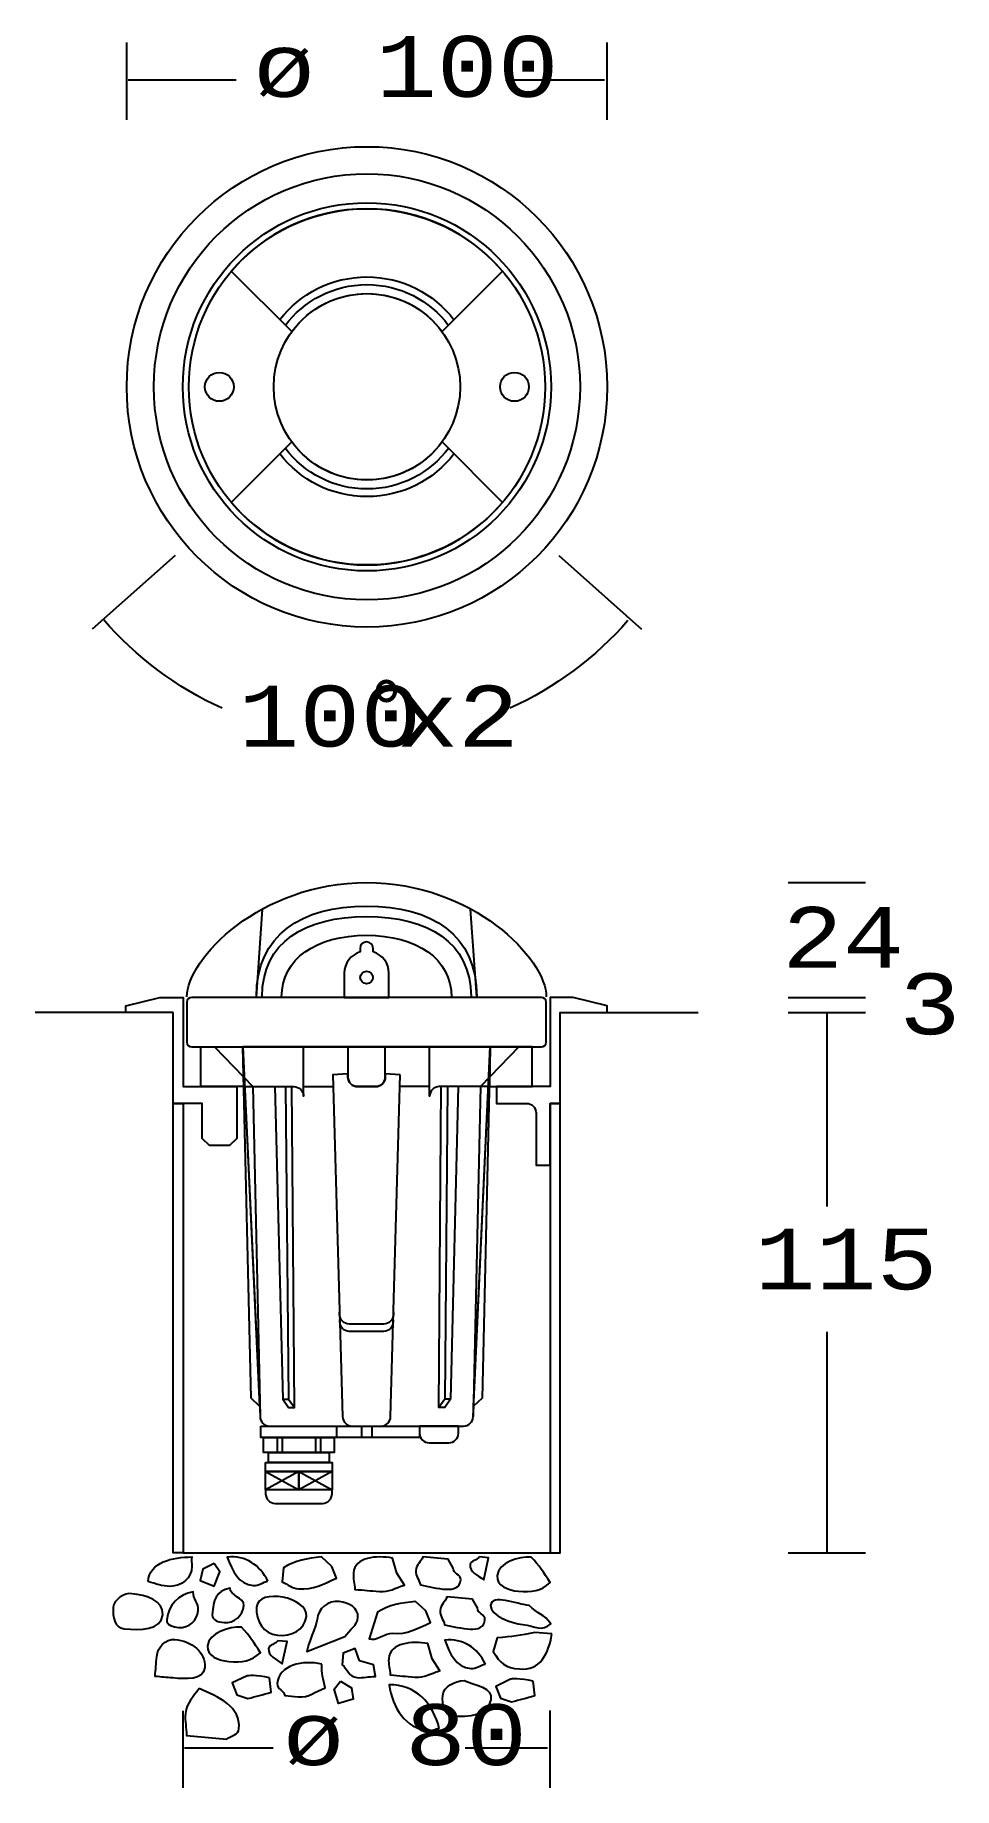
# Model space of a CAD drawing. Extents: x 19 to 142, y 43 to 278.
import ezdxf

# ---------------------------------------------------------------- set-up
doc = ezdxf.new("R2010")
doc.units = 0
doc.layers.add('LIVELLO_1', color=160, linetype='Continuous')
doc.styles.add('STD', font='txt')

# ---------------------------------------------------------------- blocks, each defined once
blk = doc.blocks.new('AI9-BLK2')
at = {"layer": 'LIVELLO_1', "color": 7}
for points in [[(-15.87, 11.15), (-17.39, 10.39), (-17.77, 8.88), (-15.87, 8.13), (-15.11, 10.02)], [(1.1, -4.63), (2.55, -5.51), (2.79, -7.05), (0.83, -7.64), (0.24, -5.69)]]:
    blk.add_lwpolyline(points, close=True, dxfattribs=at)
for points, knots in [([(-24.75, 8.75), (-23.64, 8.42), (-22.92, 8.09), (-21.75, 8.09), (-20.2, 8.09), (-18.87, 9.24), (-18.87, 10.78), (-18.87, 11.27), (-18.93, 11.55), (-18.87, 12.04), (-21.48, 12.04), (-24.53, 11.33), (-24.75, 8.75)], [0, 0, 0, 0, 1, 1, 1, 2, 2, 2, 3, 3, 3, 4, 4, 4, 4]), ([(-8.66, 8.79), (-9.34, 8.66), (-9.86, 8.13), (-10.62, 8.2), (-12.61, 8.37), (-13.41, 10.15), (-14.11, 12.01), (-11.7, 12.27), (-9.71, 10.96), (-8.66, 8.79)], [0, 0, 0, 0, 1, 1, 1, 2, 2, 2, 3, 3, 3, 3]), ([(-0.07, 10.78), (-0.07, 10.78), (0.56, 9.21), (0.56, 9.21), (-1.23, 8.42), (-2.55, 7.59), (-4.54, 7.76), (-5.49, 7.84), (-5.93, 8.35), (-6.76, 8.71), (-6.76, 8.71), (-6.59, 10.59), (-6.59, 10.59), (-4.97, 11.58), (-3.42, 11.83), (-1.49, 12.04), (-1.49, 12.04), (-0.07, 10.78), (-0.07, 10.78)], [0, 0, 0, 0, 1, 1, 1, 2, 2, 2, 3, 3, 3, 4, 4, 4, 5, 5, 5, 6, 6, 6, 6]), ([(8.64, 9.85), (8.64, 9.85), (9.65, 8.25), (9.65, 8.25), (8.38, 7.88), (7.65, 7.28), (6.33, 7.4), (5, 7.51), (4.33, 7.57), (3, 7.69), (2.98, 8.54), (2.74, 9.04), (2.82, 9.88), (3.01, 12.05), (5.89, 12.27), (8.06, 11.89), (8.06, 11.89), (8.64, 9.85), (8.64, 9.85)], [0, 0, 0, 0, 1, 1, 1, 2, 2, 2, 3, 3, 3, 4, 4, 4, 5, 5, 5, 6, 6, 6, 6]), ([(16.21, 10.55), (16.14, 9.8), (17.28, 9.7), (17.21, 8.95), (17.03, 6.88), (13.87, 7.91), (11.8, 8.28), (11.67, 8.95), (11.14, 9.47), (11.21, 10.23), (11.27, 10.98), (11.88, 11.4), (12.13, 12.04), (12.13, 12.04), (15.55, 11.75), (15.55, 11.75), (15.55, 11.75), (16.21, 10.55), (16.21, 10.55)], [0, 0, 0, 0, 1, 1, 1, 2, 2, 2, 3, 3, 3, 4, 4, 4, 5, 5, 5, 6, 6, 6, 6]), ([(19.72, 12.04), (19.72, 12.04), (20.95, 11.93), (20.95, 11.93), (20.95, 11.93), (20.3, 8.96), (20.3, 8.96), (19.5, 9.6), (18.39, 9.98), (18.48, 11.01), (18.53, 11.58), (19.49, 11.59), (19.72, 12.04)], [0, 0, 0, 0, 1, 1, 1, 2, 2, 2, 3, 3, 3, 4, 4, 4, 4]), ([(26.66, 12.03), (27.78, 10.88), (28.31, 9.95), (29.2, 8.61), (27.98, 7.45), (26.69, 7.28), (24.97, 7.43), (23.59, 7.55), (21.98, 8.19), (22.1, 9.55), (22.25, 11.2), (25, 12.17), (26.66, 12.03)], [0, 0, 0, 0, 1, 1, 1, 2, 2, 2, 3, 3, 3, 4, 4, 4, 4]), ([(-26.92, 7.11), (-25, 6.89), (-22.61, 6.19), (-22.78, 4.27), (-22.97, 2.14), (-25.8, 2.22), (-27.95, 2.4), (-29.22, 2.51), (-29.53, 4.03), (-29.42, 5.29), (-29.34, 6.27), (-27.91, 7.25), (-26.92, 7.11)], [0, 0, 0, 0, 1, 1, 1, 2, 2, 2, 3, 3, 3, 4, 4, 4, 4]), ([(-18, 4.87), (-18.12, 3.51), (-19.26, 2.45), (-20.65, 2.57), (-21.37, 2.63), (-22.29, 2.87), (-22.23, 3.58), (-22.05, 5.61), (-20.65, 6.98), (-18.67, 7.36), (-18.75, 6.37), (-17.91, 5.86), (-18, 4.87)], [0, 0, 0, 0, 1, 1, 1, 2, 2, 2, 3, 3, 3, 4, 4, 4, 4]), ([(-11.9, 5.54), (-12.02, 4.17), (-13.17, 3.11), (-14.55, 3.23), (-15.27, 3.3), (-16.19, 3.54), (-16.13, 4.25), (-15.95, 6.28), (-15.71, 7.46), (-13.72, 7.84), (-13.81, 6.85), (-11.81, 6.53), (-11.9, 5.54)], [0, 0, 0, 0, 1, 1, 1, 2, 2, 2, 3, 3, 3, 4, 4, 4, 4]), ([(-3.5, 4.05), (-3.66, 2.24), (-5.57, 1.36), (-7.39, 1.52), (-9.22, 1.68), (-10.34, 3.49), (-10.18, 5.29), (-9.95, 7.92), (-3.27, 6.68), (-3.5, 4.05)], [0, 0, 0, 0, 1, 1, 1, 2, 2, 2, 3, 3, 3, 3]), ([(26.39, 5.53), (27.51, 4.38), (28.42, 4.42), (29.3, 3.08), (28.09, 1.92), (27.24, 2.82), (25.53, 2.97), (24.15, 3.09), (21.11, 4.16), (21.23, 5.53), (21.37, 7.17), (24.73, 5.67), (26.39, 5.53)], [0, 0, 0, 0, 1, 1, 1, 2, 2, 2, 3, 3, 3, 4, 4, 4, 4]), ([(3.42, 3.95), (3.31, 2.72), (2.32, 2.34), (1.66, 1.35), (1.66, 1.35), (-3.44, -0.65), (-3.44, -0.65), (-3.37, 0.1), (-2.13, 2.91), (-2.06, 3.66), (-1.93, 5.17), (-0.59, 6.19), (0.92, 6.06), (2.16, 5.95), (3.52, 5.17), (3.42, 3.95)], [0, 0, 0, 0, 1, 1, 1, 2, 2, 2, 3, 3, 3, 4, 4, 4, 5, 5, 5, 5]), ([(12.55, 4.81), (12.55, 4.81), (13.17, 3.24), (13.17, 3.24), (11.38, 2.44), (10.06, 1.61), (8.07, 1.79), (7.12, 1.87), (5.75, 0.69), (4.92, 1.05), (4.92, 1.05), (6.03, 4.62), (6.03, 4.62), (7.65, 5.61), (9.2, 5.86), (11.13, 6.07), (11.13, 6.07), (12.55, 4.81), (12.55, 4.81)], [0, 0, 0, 0, 1, 1, 1, 2, 2, 2, 3, 3, 3, 4, 4, 4, 5, 5, 5, 6, 6, 6, 6]), ([(19.46, 5.2), (19.4, 4.45), (20.53, 4.35), (20.47, 3.6), (20.28, 1.53), (17.13, 2.56), (15.05, 2.93), (14.92, 3.6), (14.39, 4.12), (14.46, 4.87), (14.53, 5.63), (15.14, 6.05), (15.39, 6.69), (15.39, 6.69), (18.8, 6.39), (18.8, 6.39), (18.8, 6.39), (19.46, 5.2), (19.46, 5.2)], [0, 0, 0, 0, 1, 1, 1, 2, 2, 2, 3, 3, 3, 4, 4, 4, 5, 5, 5, 6, 6, 6, 6]), ([(-12.21, 2.61), (-11.09, 1.46), (-10.56, 0.53), (-9.67, -0.81), (-10.89, -1.98), (-12.18, -2.14), (-13.9, -1.99), (-15.28, -1.87), (-16.89, -1.24), (-16.77, 0.13), (-16.62, 1.78), (-13.87, 2.75), (-12.21, 2.61)], [0, 0, 0, 0, 1, 1, 1, 2, 2, 2, 3, 3, 3, 4, 4, 4, 4]), ([(-21.15, 0.96), (-22.42, 1.07), (-23.46, -0.06), (-23.57, -1.31), (-23.66, -2.35), (-23.72, -2.96), (-23.81, -4), (-22.87, -4.08), (-22.37, -4.12), (-21.43, -4.2), (-19.67, -4.36), (-17.29, -4.56), (-17.14, -2.81), (-16.95, -0.68), (-18.99, 0.77), (-21.15, 0.96)], [0, 0, 0, 0, 1, 1, 1, 2, 2, 2, 3, 3, 3, 4, 4, 4, 5, 5, 5, 5]), ([(-7.33, 0.78), (-7.33, 0.78), (-6.09, 0.67), (-6.09, 0.67), (-6.09, 0.67), (-6.74, -2.3), (-6.74, -2.3), (-7.54, -1.67), (-8.66, -1.28), (-8.57, -0.25), (-8.52, 0.31), (-7.56, 0.33), (-7.33, 0.78)], [0, 0, 0, 0, 1, 1, 1, 2, 2, 2, 3, 3, 3, 4, 4, 4, 4]), ([(13.39, -1.63), (13.39, -1.63), (14.39, -3.24), (14.39, -3.24), (13.12, -3.6), (12.39, -4.2), (11.07, -4.09), (9.74, -3.97), (9.07, -3.91), (7.75, -3.8), (7.72, -2.94), (7.48, -2.45), (7.56, -1.6), (7.75, 0.56), (10.64, 0.78), (12.8, 0.41), (12.8, 0.41), (13.39, -1.63), (13.39, -1.63)], [0, 0, 0, 0, 1, 1, 1, 2, 2, 2, 3, 3, 3, 4, 4, 4, 5, 5, 5, 6, 6, 6, 6]), ([(20.52, -2.34), (19.84, -2.47), (19.31, -2.99), (18.55, -2.93), (16.56, -2.76), (15.76, -0.98), (15.07, 0.88), (17.48, 1.15), (19.47, -0.16), (20.52, -2.34)], [0, 0, 0, 0, 1, 1, 1, 2, 2, 2, 3, 3, 3, 3]), ([(29.44, 1.7), (29.01, -1.01), (27.85, -3.24), (25.1, -3), (23.2, -2.84), (22.49, -2.25), (21.58, -0.65), (21.58, -0.65), (22.12, 1.2), (22.12, 1.2), (24.14, 1.31), (25.21, 1.5), (27.16, 1.9), (27.16, 1.9), (29.44, 1.7), (29.44, 1.7)], [0, 0, 0, 0, 1, 1, 1, 2, 2, 2, 3, 3, 3, 4, 4, 4, 5, 5, 5, 5]), ([(-1.44, -2.36), (-1.46, -3.59), (-1.24, -4.36), (-0.96, -5.53), (-2.44, -6.06), (-3.08, -6.86), (-4.6, -6.73), (-5.27, -6.67), (-5.74, -6.63), (-6.41, -6.57), (-6.44, -5.91), (-7.48, -5.72), (-7.41, -4.97), (-7.19, -2.43), (-3.97, -1.76), (-1.44, -2.36)], [0, 0, 0, 0, 1, 1, 1, 2, 2, 2, 3, 3, 3, 4, 4, 4, 5, 5, 5, 5]), ([(3.65, -1.91), (3.65, -1.91), (5.52, -2.45), (5.52, -2.45), (5.52, -2.45), (5.76, -3.99), (5.76, -3.99), (4.81, -4), (4.21, -4.23), (3.26, -4.15), (2.22, -4.06), (2.02, -3), (1.31, -2.46), (1.31, -2.46), (1.45, -0.87), (1.45, -0.87), (1.45, -0.87), (3.03, -0.24), (3.03, -0.24), (3.03, -0.24), (3.65, -1.91), (3.65, -1.91)], [0, 0, 0, 0, 1, 1, 1, 2, 2, 2, 3, 3, 3, 4, 4, 4, 5, 5, 5, 6, 6, 6, 7, 7, 7, 7]), ([(-8.43, -4.18), (-8.43, -4.18), (-8.21, -6.09), (-8.21, -6.09), (-9.39, -6.47), (-10.18, -6.68), (-11.35, -6.96), (-11.35, -6.96), (-12.83, -6.45), (-12.83, -6.45), (-12.83, -6.45), (-13.46, -4.88), (-13.46, -4.88), (-13.46, -4.88), (-11.46, -3.92), (-11.46, -3.92), (-11.46, -3.92), (-10.21, -3.74), (-8.43, -4.18)], [0, 0, 0, 0, 1, 1, 1, 2, 2, 2, 3, 3, 3, 4, 4, 4, 5, 5, 5, 6, 6, 6, 6]), ([(17.67, -4.53), (16.41, -4.7), (14.93, -5.24), (14.81, -6.56), (14.71, -7.68), (14.96, -9.22), (16.1, -9.32), (18.28, -9.51), (20.79, -9.25), (21.26, -7.12), (21.6, -5.44), (19.13, -5.22), (17.67, -4.53)], [0, 0, 0, 0, 1, 1, 1, 2, 2, 2, 3, 3, 3, 4, 4, 4, 4]), ([(26.94, -4.63), (26.94, -4.63), (27.16, -6.54), (27.16, -6.54), (25.97, -6.91), (25.19, -7.13), (24.02, -7.4), (24.02, -7.4), (22.53, -6.9), (22.53, -6.9), (22.53, -6.9), (21.91, -5.33), (21.91, -5.33), (21.91, -5.33), (23.91, -4.36), (23.91, -4.36), (23.91, -4.36), (25.16, -4.19), (26.94, -4.63)], [0, 0, 0, 0, 1, 1, 1, 2, 2, 2, 3, 3, 3, 4, 4, 4, 5, 5, 5, 6, 6, 6, 6]), ([(-17.9, -5.63), (-15.22, -6.72), (-12.28, -8.11), (-12.54, -11.03), (-12.61, -11.87), (-13.57, -11.88), (-14.19, -12.4), (-14.19, -12.4), (-19.6, -11.93), (-19.6, -11.93), (-19.59, -10.79), (-19.82, -10.11), (-19.72, -8.98), (-19.59, -7.48), (-18.67, -6.8), (-17.9, -5.63)], [0, 0, 0, 0, 1, 1, 1, 2, 2, 2, 3, 3, 3, 4, 4, 4, 5, 5, 5, 5]), ([(14.34, -11.02), (13.77, -10.97), (13.45, -11.32), (12.88, -11.28), (9.75, -11), (8.08, -8.21), (7.59, -5.13), (11.13, -5.06), (13.5, -7.54), (14.34, -11.02)], [0, 0, 0, 0, 1, 1, 1, 2, 2, 2, 3, 3, 3, 3])]:
    blk.add_open_spline(points, degree=3, knots=knots, dxfattribs=at)
blk = doc.blocks.new('AI9-BLK1')
at = {"layer": 'LIVELLO_1', "color": 7}
for p, q in [((-47.48, 106.11), (-47.48, 116.49)), ((17, 106.12), (17, 116.49)), ((-32.79, 111.45), (-47.29, 111.45)), ((16.63, 111.45), (3.37, 111.45)), ((-40.99, 47.63), (-52.11, 37.75)), ((10.5, 47.63), (21.62, 37.75)), ((41.28, 3.72), (51.65, 3.72)), ((-30.08, -11.63), (-29.24, 0.13)), ((-0.5, -11.63), (-1.34, 0.13)), ((41.28, -11.7), (51.65, -11.7)), ((-41.25, -13.73), (-59.77, -13.73)), ((10.67, -13.73), (29.2, -13.73)), ((41.28, -13.73), (51.65, -13.73)), ((46.47, -13.73), (46.47, -39.76)), ((-23.75, -23.68), (-19.78, -23.68)), ((-6.83, -23.68), (-10.8, -23.68)), ((46.47, -56.61), (46.47, -86.26)), ((-26.54, -65.62), (-25.77, -65.62)), ((-4.03, -65.62), (-4.8, -65.62)), ((-19.33, -69.25), (-19.33, -70.77)), ((-15.95, -69.25), (-15.95, -70.77)), ((-14.59, -69.25), (-14.59, -70.77)), ((-27.29, -70.77), (-27.29, -72.8)), ((-26.6, -70.77), (-26.6, -72.8)), ((-22.16, -70.77), (-22.16, -72.8)), ((-21.48, -70.77), (-21.48, -72.8)), ((-24.38, -75.36), (-28.84, -77.79)), ((-28.84, -75.36), (-24.38, -77.79)), ((-24.38, -75.36), (-19.92, -77.79)), ((-19.92, -75.36), (-24.38, -77.79)), ((-39.92, -86.26), (9.35, -86.26)), ((41.28, -86.26), (51.65, -86.26)), ((-39.92, -117.82), (-39.92, -107.45)), ((9.35, -117.81), (9.35, -107.44)), ((-27.83, -112.49), (-39.73, -112.49)), ((8.98, -112.49), (-2.04, -112.49))]:
    blk.add_line(p, q, dxfattribs=at)
for points in [[(-41.25, -13.73), (-47.58, -13.73), (-47.58, -12.81), (-43.02, -11.69), (-39.92, -11.69), (-39.92, -23.68), (-32.71, -23.68), (-32.71, -30.63), (-33.68, -31.6), (-36.36, -31.6), (-37.33, -30.63), (-37.33, -25.92), (-41.25, -25.92)], [(-37.52, -18.35), (-31.89, -18.35), (-31.76, -23.68), (-37.52, -23.68)], [(-31.89, -18.35), (-29.64, -66.57), (-30.78, -65.48)], [(1.31, -18.35), (0.21, -65.48), (-0.93, -66.57)], [(6.94, -18.35), (1.31, -18.35), (1.19, -23.68), (6.94, -23.68)], [(-41.25, -25.92), (-39.92, -25.92), (-39.92, -86.26), (-41.25, -86.26)], [(10.67, -25.92), (9.35, -25.92), (9.35, -86.26), (10.67, -86.26)], [(-29.48, -69.25), (-8.19, -69.25), (-8.19, -70.77), (-29.48, -70.77)], [(-29.12, -70.77), (-19.64, -70.77), (-19.64, -72.8), (-29.12, -72.8)], [(-28.45, -72.8), (-20.31, -72.8), (-20.31, -74.14), (-28.45, -74.14)], [(-28.84, -74.14), (-19.92, -74.14), (-19.92, -75.36), (-28.84, -75.36)], [(-28.84, -75.36), (-24.38, -75.36), (-24.38, -77.79), (-28.84, -77.79)], [(-24.38, -75.36), (-19.92, -75.36), (-19.92, -77.79), (-24.38, -77.79)]]:
    blk.add_lwpolyline(points, close=True, dxfattribs=at)
for points in [[(-35.69, -18.35), (-30.56, -23.68), (-29.58, -67.96)], [(5.12, -18.35), (-0.02, -23.68), (-0.99, -67.96)], [(-27.59, -23.68), (-26.54, -65.62), (-25.76, -66.74), (-24.96, -66.74), (-25.31, -23.68)], [(-26.15, -23.68), (-25.77, -65.62), (-24.96, -66.74)], [(-4.43, -23.68), (-4.8, -65.62), (-5.61, -66.74)], [(-2.99, -23.68), (-4.03, -65.62), (-4.81, -66.74), (-5.61, -66.74), (-5.27, -23.68)]]:
    blk.add_lwpolyline(points, dxfattribs=at)
for centre, radius in [((-15.24, 70.26), 32.24), ((-15.24, 70.26), 28.59), ((-15.24, 70.26), 24.71), ((-15.24, 70.26), 23.91), ((-15.24, 70.26), 12.51), ((-35.05, 70.26), 1.94), ((4.56, 70.26), 1.94), ((-15.29, -9.03), 0.844)]:
    blk.add_circle(centre, radius, dxfattribs=at)
for points, knots in [([(2.95, 85.78), (2.95, 85.78), (-5.16, 77.67), (-5.16, 77.67), (-7.44, 80.77), (-11.1, 82.77), (-15.24, 82.77), (-19.38, 82.77), (-23.05, 80.77), (-25.33, 77.67), (-25.33, 77.67), (-33.44, 85.78), (-33.44, 85.78), (-29.05, 90.92), (-22.53, 94.17), (-15.24, 94.17), (-7.96, 94.17), (-1.43, 90.92), (2.95, 85.78)], [0, 0, 0, 0, 1, 1, 1, 2, 2, 2, 3, 3, 3, 4, 4, 4, 5, 5, 5, 6, 6, 6, 6]), ([(-26.93, 79.28), (-24.23, 82.77), (-19.99, 85.01), (-15.24, 85.01), (-10.49, 85.01), (-6.26, 82.77), (-3.56, 79.27)], [0, 0, 0, 0, 1, 1, 1, 2, 2, 2, 2]), ([(-26.23, 78.49), (-23.73, 81.82), (-19.73, 83.98), (-15.24, 83.98), (-10.79, 83.98), (-6.82, 81.85), (-4.32, 78.56)], [0, 0, 0, 0, 1, 1, 1, 2, 2, 2, 2]), ([(-33.44, 54.75), (-33.44, 54.75), (-25.33, 62.86), (-25.33, 62.86), (-23.05, 59.76), (-19.38, 57.76), (-15.24, 57.76), (-11.1, 57.76), (-7.44, 59.76), (-5.16, 62.86), (-5.16, 62.86), (2.95, 54.75), (2.95, 54.75), (-1.43, 49.61), (-7.96, 46.35), (-15.24, 46.35), (-22.53, 46.35), (-29.05, 49.61), (-33.44, 54.75)], [0, 0, 0, 0, 1, 1, 1, 2, 2, 2, 3, 3, 3, 4, 4, 4, 5, 5, 5, 6, 6, 6, 6]), ([(-3.56, 61.25), (-6.26, 57.76), (-10.49, 55.52), (-15.24, 55.52), (-20, 55.52), (-24.22, 57.76), (-26.92, 61.26)], [0, 0, 0, 0, 1, 1, 1, 2, 2, 2, 2]), ([(-4.26, 62.04), (-6.76, 58.71), (-10.75, 56.55), (-15.24, 56.55), (-19.7, 56.55), (-23.66, 58.68), (-26.17, 61.97)], [0, 0, 0, 0, 1, 1, 1, 2, 2, 2, 2]), ([(-39.4, -11.63), (-39.4, -6.5), (-29.55, 3.72), (-15.29, 3.72), (-1.03, 3.72), (8.82, -6.5), (8.82, -11.63)], [0, 0, 0, 0, 1, 1, 1, 2, 2, 2, 2]), ([(-30.08, -11.63), (-30.08, -3.26), (-24.04, 0.56), (-15.29, 0.56), (-6.54, 0.56), (-0.5, -3.26), (-0.5, -11.63)], [0, 0, 0, 0, 1, 1, 1, 2, 2, 2, 2]), ([(-29.31, -11.64), (-29.31, -4.24), (-23.52, -0.85), (-15.3, -0.85), (-7.08, -0.85), (-1.27, -4.24), (-1.27, -11.64)], [0, 0, 0, 0, 1, 1, 1, 2, 2, 2, 2]), ([(-26.69, -11.65), (-26.69, -6.5), (-22.04, -3.36), (-15.32, -3.36), (-8.59, -3.36), (-3.89, -6.5), (-3.89, -11.65)], [0, 0, 0, 0, 1, 1, 1, 2, 2, 2, 2]), ([(-14.41, -5.6), (-13.18, -5.97), (-12.29, -7.11), (-12.29, -8.46), (-12.29, -8.46), (-12.29, -11.7), (-12.29, -11.7), (-12.29, -11.7), (-18.29, -11.7), (-18.29, -11.7), (-18.29, -11.7), (-18.29, -8.46), (-18.29, -8.46), (-18.29, -7.11), (-17.4, -5.97), (-16.17, -5.6), (-16.17, -5.6), (-16.17, -5.12), (-16.17, -5.12), (-16.17, -4.64), (-15.78, -4.24), (-15.29, -4.24), (-14.81, -4.24), (-14.41, -4.64), (-14.41, -5.12), (-14.41, -5.12), (-14.41, -5.6), (-14.41, -5.6)], [0, 0, 0, 0, 1, 1, 1, 2, 2, 2, 3, 3, 3, 4, 4, 4, 5, 5, 5, 6, 6, 6, 7, 7, 7, 8, 8, 8, 9, 9, 9, 9]), ([(-38.75, -11.69), (-38.75, -11.69), (8.18, -11.69), (8.18, -11.69), (8.53, -11.69), (8.82, -11.98), (8.82, -12.34), (8.82, -12.34), (8.82, -17.7), (8.82, -17.7), (8.82, -18.06), (8.53, -18.35), (8.18, -18.35), (8.18, -18.35), (-38.75, -18.35), (-38.75, -18.35), (-39.11, -18.35), (-39.4, -18.06), (-39.4, -17.7), (-39.4, -17.7), (-39.4, -12.34), (-39.4, -12.34), (-39.4, -11.98), (-39.11, -11.69), (-38.75, -11.69)], [0, 0, 0, 0, 1, 1, 1, 2, 2, 2, 3, 3, 3, 4, 4, 4, 5, 5, 5, 6, 6, 6, 7, 7, 7, 8, 8, 8, 8]), ([(6.16, -25.92), (6.16, -25.92), (2.13, -25.92), (2.13, -25.92), (2.13, -25.92), (2.13, -23.68), (2.13, -23.68), (2.13, -23.68), (9.35, -23.68), (9.35, -23.68), (9.35, -23.68), (9.35, -11.69), (9.35, -11.69), (9.35, -11.69), (12.44, -11.69), (12.44, -11.69), (12.44, -11.69), (17.01, -12.81), (17.01, -12.81), (17.01, -12.81), (17.01, -13.73), (17.01, -13.73), (17.01, -13.73), (10.67, -13.73), (10.67, -13.73), (10.67, -13.73), (10.67, -25.92), (10.67, -25.92), (10.67, -25.92), (9.35, -25.92), (9.35, -25.92), (9.35, -25.92), (9.35, -34.21), (9.35, -34.21), (9.35, -34.21), (7.45, -34.21), (7.45, -34.21), (7.45, -34.21), (7.45, -27.21), (7.45, -27.21), (7.45, -26.5), (6.87, -25.92), (6.16, -25.92)], [0, 0, 0, 0, 1, 1, 1, 2, 2, 2, 3, 3, 3, 4, 4, 4, 5, 5, 5, 6, 6, 6, 7, 7, 7, 8, 8, 8, 9, 9, 9, 10, 10, 10, 11, 11, 11, 12, 12, 12, 13, 13, 13, 14, 14, 14, 14]), ([(-31.89, -18.35), (-31.89, -18.35), (-23.75, -18.35), (-23.75, -18.35), (-23.75, -18.35), (-23.75, -24.97), (-23.75, -24.97), (-23.75, -24.26), (-24.33, -23.68), (-25.04, -23.68), (-25.04, -23.68), (-31.76, -23.68), (-31.76, -23.68), (-31.76, -23.68), (-31.89, -18.35), (-31.89, -18.35)], [0, 0, 0, 0, 1, 1, 1, 2, 2, 2, 3, 3, 3, 4, 4, 4, 5, 5, 5, 5]), ([(-28.29, -69.25), (-29, -69.25), (-29.58, -68.67), (-29.58, -67.96), (-29.58, -67.96), (-31.89, -18.35), (-31.89, -18.35), (-31.89, -18.35), (1.31, -18.35), (1.31, -18.35), (1.31, -18.35), (-0.99, -67.96), (-0.99, -67.96), (-0.99, -68.67), (-1.57, -69.25), (-2.29, -69.25), (-2.29, -69.25), (-28.29, -69.25), (-28.29, -69.25)], [0, 0, 0, 0, 1, 1, 1, 2, 2, 2, 3, 3, 3, 4, 4, 4, 5, 5, 5, 6, 6, 6, 6]), ([(-12.79, -18.35), (-12.79, -18.35), (-12.79, -22.39), (-12.79, -22.39), (-12.79, -23.1), (-13.37, -23.68), (-14.08, -23.68), (-14.08, -23.68), (-16.49, -23.68), (-16.49, -23.68), (-17.21, -23.68), (-17.79, -23.1), (-17.79, -22.39), (-17.79, -22.39), (-17.79, -18.35), (-17.79, -18.35), (-17.79, -18.35), (-12.79, -18.35), (-12.79, -18.35)], [0, 0, 0, 0, 1, 1, 1, 2, 2, 2, 3, 3, 3, 4, 4, 4, 5, 5, 5, 6, 6, 6, 6]), ([(1.31, -18.35), (1.31, -18.35), (-6.83, -18.35), (-6.83, -18.35), (-6.83, -18.35), (-6.83, -24.97), (-6.83, -24.97), (-6.83, -24.26), (-6.25, -23.68), (-5.53, -23.68), (-5.53, -23.68), (1.19, -23.68), (1.19, -23.68), (1.19, -23.68), (1.31, -18.35), (1.31, -18.35)], [0, 0, 0, 0, 1, 1, 1, 2, 2, 2, 3, 3, 3, 4, 4, 4, 5, 5, 5, 5]), ([(-10.78, -22.11), (-10.78, -22.11), (-12.07, -67.96), (-12.07, -67.96), (-12.07, -68.67), (-12.65, -69.25), (-13.36, -69.25), (-13.36, -69.25), (-17.22, -69.25), (-17.22, -69.25), (-17.93, -69.25), (-18.51, -68.67), (-18.51, -67.96), (-18.51, -67.96), (-19.81, -22.11), (-19.81, -22.11), (-19.81, -22.11), (-17.79, -21.97), (-17.79, -21.97), (-17.79, -21.97), (-17.79, -22.39), (-17.79, -22.39), (-17.79, -23.1), (-17.21, -23.68), (-16.49, -23.68), (-16.49, -23.68), (-14.08, -23.68), (-14.08, -23.68), (-13.37, -23.68), (-12.79, -23.1), (-12.79, -22.39), (-12.79, -22.39), (-12.79, -21.97), (-12.79, -21.97), (-12.79, -21.97), (-10.78, -22.11), (-10.78, -22.11)], [0, 0, 0, 0, 1, 1, 1, 2, 2, 2, 3, 3, 3, 4, 4, 4, 5, 5, 5, 6, 6, 6, 7, 7, 7, 8, 8, 8, 9, 9, 9, 10, 10, 10, 11, 11, 11, 12, 12, 12, 12]), ([(-11.68, -53.99), (-11.68, -53.99), (-11.68, -54.25), (-11.68, -54.25), (-11.68, -54.97), (-12.26, -55.55), (-12.98, -55.55), (-12.98, -55.55), (-17.61, -55.55), (-17.61, -55.55), (-18.33, -55.55), (-18.91, -54.97), (-18.91, -54.25), (-18.91, -54.25), (-18.91, -53.94), (-18.91, -53.94)], [0, 0, 0, 0, 1, 1, 1, 2, 2, 2, 3, 3, 3, 4, 4, 4, 5, 5, 5, 5]), ([(-11.71, -54.98), (-11.71, -54.98), (-11.72, -55.24), (-11.72, -55.24), (-11.72, -55.96), (-12.26, -56.53), (-12.98, -56.53), (-12.98, -56.53), (-17.61, -56.53), (-17.61, -56.53), (-18.33, -56.53), (-18.87, -55.96), (-18.87, -55.24), (-18.87, -55.24), (-18.87, -54.92), (-18.87, -54.92)], [0, 0, 0, 0, 1, 1, 1, 2, 2, 2, 3, 3, 3, 4, 4, 4, 5, 5, 5, 5]), ([(-2.96, -69.25), (-2.96, -69.25), (-2.96, -70.19), (-2.96, -70.19), (-2.96, -70.91), (-3.54, -71.49), (-4.25, -71.49), (-4.25, -71.49), (-6.9, -71.49), (-6.9, -71.49), (-7.61, -71.49), (-8.19, -70.91), (-8.19, -70.19), (-8.19, -70.19), (-8.19, -69.25), (-8.19, -69.25), (-8.19, -69.25), (-2.96, -69.25), (-2.96, -69.25)], [0, 0, 0, 0, 1, 1, 1, 2, 2, 2, 3, 3, 3, 4, 4, 4, 5, 5, 5, 6, 6, 6, 6]), ([(-19.92, -77.79), (-19.92, -77.79), (-19.92, -78.32), (-19.92, -78.32), (-19.92, -79.04), (-20.5, -79.62), (-21.22, -79.62), (-21.22, -79.62), (-27.55, -79.62), (-27.55, -79.62), (-28.26, -79.62), (-28.84, -79.04), (-28.84, -78.32), (-28.84, -78.32), (-28.84, -77.79), (-28.84, -77.79), (-28.84, -77.79), (-19.92, -77.79), (-19.92, -77.79)], [0, 0, 0, 0, 1, 1, 1, 2, 2, 2, 3, 3, 3, 4, 4, 4, 5, 5, 5, 6, 6, 6, 6])]:
    blk.add_open_spline(points, degree=3, knots=knots, dxfattribs=at)
for points in [[(-34.68, 27.11), (-40.8, 29.91), (-46.26, 34), (-50.61, 39.03)], [(19.78, 38.88), (15.44, 33.92), (10.02, 29.89), (3.95, 27.11)]]:
    blk.add_open_spline(points, degree=3, dxfattribs=at)
blk.add_blockref('AI9-BLK2', (-19.87, -98.85), dxfattribs=at)
at = {"layer": 'LIVELLO_1', "color": 7, "attachment_point": 1, "style": 'STD'}
for s, insert, char_height in [('\\fCourier|b0|i0;\\H8.1685;\\C7;ø 100', (-30.43, 117.36), 8.1685), ('\\fSymbol|b0|i0;\\H7.6693;\\C7;°', (-14.68, 30.87), 7.6693), ('\\fCourier|b0|i0;\\H8.1685;\\C7;100', (-32.49, 30.15), 8.1685), ('\\fCourier|b0|i0;\\H8.1685;\\C7;x2', (-11.21, 30.15), 8.1685), ('\\fCourier|b0|i0;\\H8.1685;\\C7;24', (40.46, 0.44), 8.1685), ('\\fCourier|b0|i0;\\H8.1685;\\C7;3', (56.21, -8.48), 8.1685), ('\\fCourier|b0|i0;\\H8.1685;\\C7;115', (36.78, -42.72), 8.1685), ('\\fCourier|b0|i0;\\H8.1685;\\C7;ø 80', (-26.49, -106.58), 8.1685)]:
    blk.add_mtext(s, dxfattribs=dict(at, insert=insert, char_height=char_height))

msp = doc.modelspace()

# ---------------------------------------------------------------- block references
at = {"layer": 'LIVELLO_1', "color": 7}
msp.add_blockref('AI9-BLK1', (78.529574, 160.499333), dxfattribs=at)

doc.saveas('drawing.dxf')
